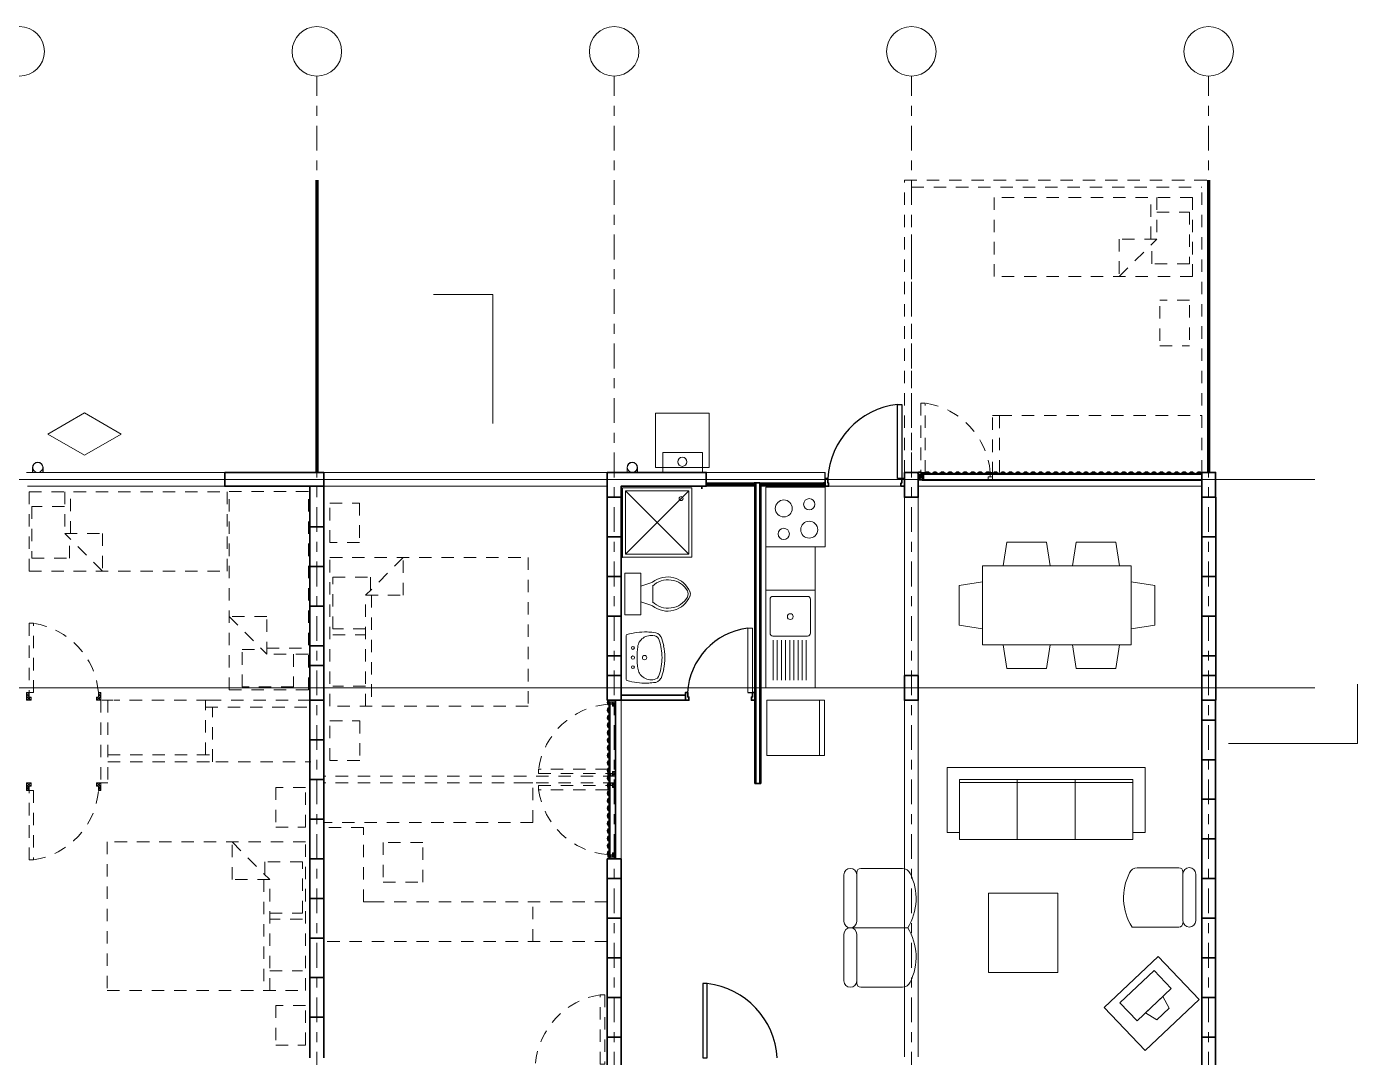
# Model space of a CAD drawing. Header units: metres. Extents: x -74.1 to 15, y -108.3 to -10.
# Drawn here: x -27.27 to -13.84, y -87.01 to -76.6 of the extents above; entities that cross this region are included whole.
import ezdxf

# ---------------------------------------------------------------- set-up
doc = ezdxf.new("R2010")
doc.units = ezdxf.units.M
doc.header["$LTSCALE"] = 5
doc.header["$MEASUREMENT"] = 0
doc.linetypes.add('CENTER', pattern=[2, 1.25, -0.25, 0.25, -0.25])
doc.linetypes.add('HIDDEN', pattern=[0.375, 0.25, -0.125])
for name, color, linetype, lineweight in [('A-ANNO-SYMB', 3, 'Continuous', 18), ('A-DOOR-FULL', 4, 'Continuous', 25), ('A-FLOR-FTPT', 6, 'Continuous', 70), ('A-FLOR-OVHD', 3, 'HIDDEN', 18), ('A-FURN', 8, 'Continuous', 18), ('A-GLAZ-FULL', 4, 'Continuous', 25), ('A-WALL-FULL', 7, 'Continuous', 35)]:
    doc.layers.add(name, color=color, linetype=linetype, lineweight=lineweight)

msp = doc.modelspace()

# ---------------------------------------------------------------- linework, layer by layer
at = {"layer": 'A-ANNO-SYMB', "linetype": 'CENTER', "ltscale": 0.04}
for p, q in [((-24.345, -92.151), (-24.345, -77.101)), ((-21.345, -92.151), (-21.345, -77.101)), ((-18.345, -92.151), (-18.345, -77.101)), ((-15.345, -92.151), (-15.345, -77.101))]:
    msp.add_line(p, q, dxfattribs=at)
at = {"layer": 'A-ANNO-SYMB'}
for p, q in [((-23.168, -79.306), (-22.568, -79.306)), ((-22.568, -79.306), (-22.568, -80.606)), ((-26.691, -80.5), (-27.061, -80.714)), ((-26.691, -80.5), (-26.321, -80.714)), ((-27.061, -80.714), (-26.691, -80.927)), ((-26.321, -80.714), (-26.691, -80.927)), ((-13.844, -83.839), (-13.844, -83.239)), ((-13.844, -83.839), (-15.144, -83.839))]:
    msp.add_line(p, q, dxfattribs=at)
at = {"layer": 'A-ANNO-SYMB', "ltscale": 0.04}
for points in [[(-35.577, -81.171), (-14.275, -81.171)], [(-35.572, -83.276), (-14.275, -83.276)]]:
    msp.add_lwpolyline(points, dxfattribs=at)
at = {"layer": 'A-ANNO-SYMB'}
for centre in [(-27.345, -76.851), (-24.345, -76.851), (-21.345, -76.851), (-18.345, -76.851), (-15.345, -76.851)]:
    msp.add_circle(centre, 0.25, dxfattribs=at)
at = {"layer": 'A-DOOR-FULL'}
msp.add_line((-19.995, -83.324), (-19.95, -83.324), dxfattribs=at)
for points in [[(-18.44, -80.414), (-18.44, -81.164), (-18.485, -81.164), (-18.485, -80.414)], [(-20.45, -86.261), (-20.45, -87.011), (-20.405, -87.011), (-20.405, -86.261)]]:
    msp.add_lwpolyline(points, close=True, dxfattribs=at)
for centre, radius, start, end in [((-18.392, -81.207), 0.798, 96.6363, 176.9067), ((-19.911, -83.365), 0.696, 96.9328, 176.6102), ((-20.497, -87.054), 0.798, 3.0933, 83.3637)]:
    msp.add_arc(centre, radius, start, end, dxfattribs=at)
at = {"layer": 'A-FLOR-FTPT'}
for p, q in [((-24.345, -78.151), (-24.345, -81.101)), ((-15.345, -78.151), (-15.345, -81.101))]:
    msp.add_line(p, q, dxfattribs=at)
at = {"layer": 'A-FLOR-OVHD', "ltscale": 0.1}
for p, q in [((-18.415, -81.101), (-18.415, -78.151)), ((-18.415, -78.151), (-15.345, -78.151)), ((-18.345, -81.101), (-18.345, -78.221)), ((-18.345, -78.221), (-15.415, -78.221)), ((-15.415, -81.101), (-15.415, -78.221)), ((-15.345, -81.101), (-15.345, -78.221)), ((-17.508, -79.125), (-17.508, -78.325)), ((-15.508, -78.325), (-17.508, -78.325)), ((-15.928, -78.745), (-15.928, -78.325)), ((-15.868, -78.325), (-15.868, -78.745)), ((-15.508, -78.325), (-15.508, -79.125)), ((-15.867, -78.474), (-15.537, -78.474)), ((-15.537, -78.474), (-15.537, -78.994)), ((-15.868, -78.745), (-16.248, -78.745)), ((-16.248, -78.745), (-16.248, -79.125)), ((-16.248, -79.125), (-15.868, -78.745)), ((-15.917, -78.994), (-15.917, -78.864)), ((-15.537, -78.994), (-15.917, -78.994)), ((-15.508, -79.125), (-17.508, -79.125)), ((-15.538, -79.363), (-15.838, -79.363)), ((-15.538, -79.763), (-15.538, -79.363)), ((-15.838, -79.423), (-15.838, -79.823)), ((-15.838, -79.823), (-15.538, -79.823)), ((-17.525, -81.12), (-17.525, -80.528)), ((-17.525, -80.528), (-17.455, -80.528)), ((-17.455, -80.528), (-17.455, -81.12)), ((-17.455, -80.528), (-15.415, -80.528)), ((-27.25, -81.297), (-25.25, -81.297)), ((-27.25, -81.297), (-27.25, -82.097)), ((-26.89, -81.297), (-26.89, -81.717)), ((-26.83, -81.717), (-26.83, -81.297)), ((-25.25, -82.097), (-25.25, -81.297)), ((-25.231, -83.295), (-25.231, -81.295)), ((-25.231, -81.295), (-24.431, -81.295)), ((-24.431, -83.295), (-24.431, -81.295)), ((-27.222, -81.446), (-27.222, -81.966)), ((-26.892, -81.446), (-27.222, -81.446)), ((-26.51, -82.097), (-26.89, -81.717)), ((-26.89, -81.717), (-26.51, -81.717)), ((-26.51, -81.717), (-26.51, -82.097)), ((-26.842, -81.966), (-26.842, -81.836)), ((-27.222, -81.966), (-26.842, -81.966)), ((-24.213, -81.96), (-22.213, -81.96)), ((-24.213, -83.46), (-24.213, -81.96)), ((-23.473, -81.96), (-23.853, -82.34)), ((-23.473, -82.34), (-23.473, -81.96)), ((-22.213, -81.96), (-22.213, -83.46)), ((-27.25, -82.097), (-25.25, -82.097)), ((-24.183, -82.16), (-23.803, -82.16)), ((-24.183, -82.68), (-24.183, -82.16)), ((-23.803, -82.16), (-23.803, -82.29)), ((-23.853, -83.46), (-23.853, -82.34)), ((-23.853, -82.34), (-23.473, -82.34)), ((-23.793, -82.34), (-23.793, -83.46)), ((-25.231, -82.555), (-24.851, -82.935)), ((-24.851, -82.555), (-25.231, -82.555)), ((-24.851, -82.935), (-24.851, -82.555)), ((-23.853, -82.68), (-24.183, -82.68)), ((-24.183, -82.74), (-23.853, -82.74)), ((-25.1, -83.267), (-25.1, -82.887)), ((-25.1, -82.887), (-24.97, -82.887)), ((-24.851, -82.875), (-24.431, -82.875)), ((-24.431, -82.935), (-24.851, -82.935)), ((-24.58, -82.937), (-24.58, -83.267)), ((-24.58, -83.267), (-25.1, -83.267)), ((-23.853, -83.26), (-24.183, -83.26)), ((-27.275, -83.369), (-27.25, -83.324)), ((-27.275, -83.324), (-27.25, -83.369)), ((-27.23, -83.401), (-27.275, -83.369)), ((-27.23, -83.369), (-27.275, -83.401)), ((-26.525, -83.401), (-26.57, -83.369)), ((-26.525, -83.369), (-26.57, -83.401)), ((-26.55, -83.369), (-26.525, -83.324)), ((-26.55, -83.324), (-26.525, -83.369)), ((-26.525, -83.401), (-26.525, -84.236)), ((-26.515, -83.401), (-26.445, -83.401)), ((-26.475, -83.401), (-26.405, -83.401)), ((-26.455, -83.401), (-26.455, -84.236)), ((-25.435, -83.401), (-26.395, -83.401)), ((-25.47, -83.951), (-25.47, -83.401)), ((-25.435, -83.401), (-24.415, -83.401)), ((-24.431, -83.295), (-25.231, -83.295)), ((-25.47, -83.471), (-24.415, -83.471)), ((-25.4, -84.021), (-25.4, -83.471)), ((-22.213, -83.46), (-24.213, -83.46)), ((-21.363, -83.441), (-21.408, -83.416)), ((-21.408, -83.441), (-21.363, -83.416)), ((-21.331, -83.416), (-21.363, -83.461)), ((-21.363, -83.416), (-21.331, -83.461)), ((-26.455, -83.951), (-25.4, -83.951)), ((-26.455, -84.021), (-25.365, -84.021)), ((-25.365, -84.021), (-24.405, -84.021)), ((-21.331, -84.166), (-24.275, -84.166)), ((-21.363, -84.166), (-21.408, -84.141)), ((-21.408, -84.166), (-21.363, -84.141)), ((-21.331, -84.121), (-21.363, -84.166)), ((-21.363, -84.121), (-21.331, -84.166)), ((-27.23, -84.268), (-27.275, -84.236)), ((-27.23, -84.236), (-27.275, -84.268)), ((-27.275, -84.313), (-27.25, -84.268)), ((-27.275, -84.268), (-27.25, -84.313)), ((-26.525, -84.268), (-26.57, -84.236)), ((-26.525, -84.236), (-26.57, -84.268)), ((-26.55, -84.313), (-26.525, -84.268)), ((-26.55, -84.268), (-26.525, -84.313)), ((-26.525, -84.236), (-26.455, -84.236)), ((-21.331, -84.236), (-24.275, -84.236)), ((-22.165, -84.236), (-22.235, -84.236)), ((-22.165, -84.636), (-22.165, -84.236)), ((-21.363, -84.236), (-21.408, -84.261)), ((-21.408, -84.236), (-21.363, -84.261)), ((-21.331, -84.281), (-21.363, -84.236)), ((-21.363, -84.281), (-21.331, -84.236)), ((-22.165, -84.636), (-24.275, -84.636)), ((-23.875, -84.686), (-24.275, -84.686)), ((-23.875, -85.436), (-23.875, -84.686)), ((-24.461, -84.831), (-26.461, -84.831)), ((-26.461, -84.831), (-26.461, -86.331)), ((-25.201, -85.211), (-25.201, -84.831)), ((-25.201, -84.831), (-24.821, -85.211)), ((-24.461, -86.331), (-24.461, -84.831)), ((-23.675, -84.836), (-23.675, -85.236)), ((-23.275, -84.836), (-23.675, -84.836)), ((-23.275, -85.236), (-23.275, -84.836)), ((-21.408, -84.961), (-21.363, -84.986)), ((-21.363, -84.961), (-21.408, -84.986)), ((-21.363, -84.986), (-21.331, -84.941)), ((-21.331, -84.986), (-21.363, -84.941)), ((-24.491, -85.031), (-24.871, -85.031)), ((-24.871, -85.031), (-24.871, -85.161)), ((-24.491, -85.551), (-24.491, -85.031)), ((-24.821, -85.211), (-25.201, -85.211)), ((-24.881, -85.211), (-24.881, -86.331)), ((-24.821, -86.331), (-24.821, -85.211)), ((-23.675, -85.236), (-23.275, -85.236)), ((-24.821, -85.551), (-24.491, -85.551)), ((-23.775, -85.436), (-23.875, -85.436)), ((-21.415, -85.436), (-23.775, -85.436)), ((-22.165, -85.836), (-22.165, -85.436)), ((-24.491, -85.611), (-24.821, -85.611)), ((-21.415, -85.836), (-24.275, -85.836)), ((-24.821, -86.131), (-24.491, -86.131)), ((-26.461, -86.331), (-24.461, -86.331))]:
    msp.add_line(p, q, dxfattribs=at)
for points in [[(-18.25, -80.401), (-18.25, -81.101), (-18.205, -81.101), (-18.205, -80.401)], [(-18.275, -81.101), (-18.25, -81.101), (-18.25, -81.146), (-18.275, -81.146)], [(-17.55, -81.101), (-17.525, -81.101), (-17.525, -81.146), (-17.55, -81.146)], [(-18.23, -81.146), (-18.275, -81.146), (-18.275, -81.178), (-18.23, -81.178)], [(-17.525, -81.146), (-17.57, -81.146), (-17.57, -81.178), (-17.525, -81.178)], [(-24.214, -81.81), (-24.214, -81.41), (-23.914, -81.41), (-23.914, -81.81)], [(-27.25, -82.624), (-27.25, -83.324), (-27.205, -83.324), (-27.205, -82.624)], [(-27.275, -83.324), (-27.25, -83.324), (-27.25, -83.369), (-27.275, -83.369)], [(-27.23, -83.369), (-27.275, -83.369), (-27.275, -83.401), (-27.23, -83.401)], [(-26.525, -83.369), (-26.57, -83.369), (-26.57, -83.401), (-26.525, -83.401)], [(-26.55, -83.324), (-26.525, -83.324), (-26.525, -83.369), (-26.55, -83.369)], [(-21.408, -83.441), (-21.408, -83.416), (-21.363, -83.416), (-21.363, -83.441)], [(-21.363, -83.416), (-21.363, -83.461), (-21.331, -83.461), (-21.331, -83.416)], [(-24.213, -84.01), (-24.213, -83.61), (-23.913, -83.61), (-23.913, -84.01)], [(-22.108, -84.141), (-21.408, -84.141), (-21.408, -84.096), (-22.108, -84.096)], [(-21.408, -84.166), (-21.408, -84.141), (-21.363, -84.141), (-21.363, -84.166)], [(-21.363, -84.121), (-21.363, -84.166), (-21.331, -84.166), (-21.331, -84.121)], [(-27.23, -84.268), (-27.275, -84.268), (-27.275, -84.236), (-27.23, -84.236)], [(-27.275, -84.268), (-27.25, -84.268), (-27.25, -84.313), (-27.275, -84.313)], [(-27.25, -85.013), (-27.25, -84.313), (-27.205, -84.313), (-27.205, -85.013)], [(-26.525, -84.268), (-26.57, -84.268), (-26.57, -84.236), (-26.525, -84.236)], [(-26.55, -84.313), (-26.525, -84.313), (-26.525, -84.268), (-26.55, -84.268)], [(-24.461, -84.681), (-24.461, -84.281), (-24.761, -84.281), (-24.761, -84.681)], [(-22.108, -84.261), (-21.408, -84.261), (-21.408, -84.306), (-22.108, -84.306)], [(-21.408, -84.236), (-21.408, -84.261), (-21.363, -84.261), (-21.363, -84.236)], [(-21.363, -84.281), (-21.363, -84.236), (-21.331, -84.236), (-21.331, -84.281)], [(-21.408, -84.961), (-21.408, -84.986), (-21.363, -84.986), (-21.363, -84.961)], [(-21.363, -84.986), (-21.363, -84.941), (-21.331, -84.941), (-21.331, -84.986)], [(-24.461, -86.881), (-24.461, -86.481), (-24.761, -86.481), (-24.761, -86.881)], [(-21.44, -86.374), (-21.44, -87.074), (-21.485, -87.074), (-21.485, -86.374)]]:
    msp.add_lwpolyline(points, close=True, dxfattribs=at)
for centre, start, end in [((-18.318, -81.164), 4.6827, 81.5131), ((-27.318, -83.387), 4.6827, 81.5131), ((-21.345, -84.209), 94.6827, 171.5131), ((-27.318, -84.25), 278.4869, 355.3173), ((-21.345, -84.192), 188.4869, 265.3173), ((-21.371, -87.137), 98.4869, 175.3173)]:
    msp.add_arc(centre, 0.771, start, end, dxfattribs=at)
at = {"layer": 'A-FURN'}
for p, q in [((-27.215, -81.051), (-27.215, -81.101)), ((-27.212, -81.101), (-27.212, -81.051)), ((-27.212, -81.051), (-27.212, -81.101)), ((-27.112, -81.051), (-27.112, -81.101)), ((-27.112, -81.051), (-27.112, -81.101)), ((-27.109, -81.051), (-27.109, -81.101)), ((-21.215, -81.051), (-21.215, -81.101)), ((-21.212, -81.101), (-21.212, -81.051)), ((-21.212, -81.051), (-21.212, -81.101)), ((-21.112, -81.051), (-21.112, -81.101)), ((-21.112, -81.051), (-21.112, -81.101)), ((-21.109, -81.051), (-21.109, -81.101)), ((-19.865, -81.101), (-20.415, -81.101)), ((-19.215, -81.101), (-19.865, -81.101)), ((-19.915, -81.241), (-20.415, -81.241)), ((-19.215, -81.241), (-19.875, -81.241)), ((-20.59, -81.286), (-21.23, -81.926)), ((-20.59, -81.926), (-21.23, -81.286)), ((-21.076, -82.248), (-20.956, -82.208)), ((-20.956, -82.408), (-20.956, -82.248)), ((-19.315, -82.289), (-19.815, -82.289)), ((-19.815, -83.276), (-19.815, -82.289)), ((-21.076, -82.408), (-20.956, -82.448)), ((-19.995, -83.324), (-19.995, -82.674)), ((-19.995, -82.674), (-19.95, -82.674)), ((-19.95, -82.674), (-19.95, -83.324)), ((-21.223, -83.193), (-21.223, -82.747)), ((-19.742, -82.753), (-19.393, -82.753)), ((-19.741, -82.795), (-19.741, -83.199)), ((-19.699, -82.795), (-19.699, -83.199)), ((-19.699, -82.795), (-19.699, -83.121)), ((-19.657, -82.795), (-19.657, -83.199)), ((-19.615, -82.795), (-19.615, -83.199)), ((-19.573, -82.795), (-19.573, -83.199)), ((-19.531, -82.795), (-19.531, -83.199)), ((-19.489, -82.795), (-19.489, -83.199)), ((-19.447, -82.795), (-19.447, -83.199)), ((-19.406, -82.795), (-19.406, -83.199)), ((-19.95, -83.324), (-19.995, -83.324)), ((-19.315, -83.276), (-19.815, -83.276))]:
    msp.add_line(p, q, dxfattribs=at)
at = {"layer": 'A-FURN', "ltscale": 0.8}
for p, q in [((-27.265, -81.241), (-25.275, -81.241)), ((-24.275, -81.241), (-21.415, -81.241)), ((-18.415, -87.001), (-18.415, -81.311)), ((-18.275, -87.001), (-18.275, -81.311)), ((-19.815, -81.851), (-19.815, -82.289)), ((-19.315, -82.289), (-19.315, -81.851)), ((-17.419, -82.043), (-17.382, -81.806)), ((-16.982, -81.806), (-17.382, -81.806)), ((-16.982, -81.806), (-16.945, -82.043)), ((-16.719, -82.043), (-16.682, -81.806)), ((-16.282, -81.806), (-16.682, -81.806)), ((-16.282, -81.806), (-16.245, -82.043)), ((-17.626, -82.843), (-17.626, -82.043)), ((-17.626, -82.043), (-16.126, -82.043)), ((-16.126, -82.843), (-16.126, -82.043)), ((-16.126, -82.043), (-16.126, -82.843)), ((-17.864, -82.243), (-17.626, -82.205)), ((-17.864, -82.243), (-17.864, -82.643)), ((-15.888, -82.243), (-16.126, -82.205)), ((-15.888, -82.243), (-15.888, -82.643)), ((-17.626, -82.68), (-17.864, -82.643)), ((-16.126, -82.68), (-15.888, -82.643)), ((-17.626, -82.843), (-16.126, -82.843)), ((-17.382, -83.081), (-17.419, -82.843)), ((-16.945, -82.843), (-16.982, -83.081)), ((-16.682, -83.081), (-16.719, -82.843)), ((-16.245, -82.843), (-16.282, -83.081)), ((-17.382, -83.081), (-16.982, -83.081)), ((-16.682, -83.081), (-16.282, -83.081)), ((-21.275, -83.401), (-21.275, -85.013)), ((-19.272, -83.959), (-19.272, -83.401)), ((-17.985, -84.737), (-17.985, -84.08)), ((-17.985, -84.08), (-15.985, -84.08)), ((-17.86, -84.805), (-17.86, -84.202)), ((-16.109, -84.202), (-17.86, -84.202)), ((-17.277, -84.805), (-17.277, -84.202)), ((-16.693, -84.202), (-16.693, -84.805)), ((-16.109, -84.202), (-16.109, -84.805)), ((-15.985, -84.08), (-15.985, -84.737)), ((-16.109, -84.231), (-17.86, -84.231)), ((-16.109, -84.805), (-17.86, -84.805)), ((-18.897, -85.141), (-18.897, -85.634)), ((-18.436, -85.098), (-18.854, -85.098)), ((-15.647, -85.091), (-16.065, -85.091)), ((-15.604, -85.627), (-15.604, -85.134)), ((-19.026, -85.634), (-19.026, -85.162)), ((-15.476, -85.155), (-15.476, -85.627)), ((-19.026, -86.234), (-19.026, -85.762)), ((-18.961, -85.698), (-18.897, -85.698)), ((-18.383, -85.698), (-18.897, -85.698)), ((-18.897, -85.762), (-18.897, -86.255)), ((-16.118, -85.691), (-15.647, -85.691)), ((-18.854, -86.298), (-18.436, -86.298))]:
    msp.add_line(p, q, dxfattribs=at)
at = {"layer": 'A-FURN', "ltscale": 1.5}
for p, q in [((-19.215, -81.241), (-18.415, -81.241)), ((-18.265, -81.241), (-15.425, -81.241))]:
    msp.add_line(p, q, dxfattribs=at)
at = {"layer": 'A-FURN', "ltscale": 0.4}
for p, q in [((-15.809, -86.392), (-15.743, -86.508)), ((-15.982, -86.555), (-15.869, -86.627))]:
    msp.add_line(p, q, dxfattribs=at)
at = {"layer": 'A-FURN', "ltscale": 0.8}
for points in [[(-20.387, -80.504), (-20.927, -80.504), (-20.927, -81.051), (-20.387, -81.051)], [(-20.853, -81.101), (-20.853, -80.901), (-20.453, -80.901), (-20.453, -81.101)], [(-19.815, -81.251), (-19.815, -81.851), (-19.215, -81.851), (-19.215, -81.251)], [(-19.222, -83.959), (-19.805, -83.959), (-19.805, -83.401), (-19.222, -83.401)], [(-15.855, -85.986), (-16.399, -86.501), (-15.987, -86.937), (-15.442, -86.421)]]:
    msp.add_lwpolyline(points, close=True, dxfattribs=at)
for points in [[(-27.275, -81.101), (-24.345, -81.101)], [(-27.275, -81.101), (-25.325, -81.101)], [(-21.415, -81.101), (-24.275, -81.101)], [(-21.415, -81.101), (-24.275, -81.101)], [(-27.275, -81.171), (-25.275, -81.171)], [(-16.868, -85.349), (-17.568, -85.349), (-17.568, -86.149), (-16.868, -86.149), (-16.868, -85.349)]]:
    msp.add_lwpolyline(points, dxfattribs=at)
at = {"layer": 'A-FURN'}
for points in [[(-20.56, -81.256), (-21.26, -81.256), (-21.26, -81.956), (-20.56, -81.956)], [(-20.59, -81.286), (-21.23, -81.286), (-21.23, -81.926), (-20.59, -81.926)], [(-21.076, -82.538), (-21.236, -82.538), (-21.236, -82.118), (-21.076, -82.118)]]:
    msp.add_lwpolyline(points, close=True, dxfattribs=at)
for points in [[(-19.315, -82.289), (-19.315, -83.276)], [(-19.771, -82.382), (-19.771, -82.724)], [(-19.742, -82.353), (-19.393, -82.353)], [(-19.364, -82.382), (-19.364, -82.724)]]:
    msp.add_lwpolyline(points, dxfattribs=at)
at = {"layer": 'A-FURN', "ltscale": 0.8, "flags": 128}
for points in [[(-17.86, -84.737), (-17.985, -84.737)], [(-16.109, -84.737), (-15.985, -84.737)]]:
    msp.add_lwpolyline(points, dxfattribs=at)
at = {"layer": 'A-FURN', "ltscale": 0.4}
msp.add_lwpolyline([(-15.895, -86.129), (-16.24, -86.455), (-16.068, -86.636), (-15.723, -86.311)], close=True, dxfattribs=at)
for points in [[(-15.809, -86.392), (-15.982, -86.555)], [(-15.869, -86.627), (-15.743, -86.508)]]:
    msp.add_lwpolyline(points, dxfattribs=at)
at = {"layer": 'A-FURN', "ltscale": 0.8}
for centre, radius in [((-20.657, -80.994), 0.0457), ((-19.633, -81.465), 0.0857), ((-19.376, -81.422), 0.0571), ((-19.376, -81.679), 0.0857), ((-19.633, -81.722), 0.0571)]:
    msp.add_circle(centre, radius, dxfattribs=at)
at = {"layer": 'A-FURN'}
for centre, radius in [((-27.162, -81.051), 0.05), ((-21.162, -81.051), 0.05), ((-20.669, -81.365), 0.02), ((-19.567, -82.557), 0.0291), ((-21.155, -82.873), 0.0146), ((-21.155, -82.97), 0.017), ((-21.038, -82.97), 0.0224), ((-21.155, -83.067), 0.0146)]:
    msp.add_circle(centre, radius, dxfattribs=at)
for centre, radius, start, end in [((-27.162, -81.051), 0.053, 0, 180), ((-27.162, -81.051), 0.05, 0, 180), ((-21.162, -81.051), 0.053, 0, 180), ((-21.162, -81.051), 0.05, 0, 180), ((-20.805, -82.399), 0.243, 22.0286, 128.5309), ((-20.8, -82.412), 0.227, 31.0532, 133.6323), ((-20.679, -82.328), 0.08, 335.7318, 24.2682), ((-20.656, -82.328), 0.08, 344.8605, 15.1395), ((-20.805, -82.258), 0.243, 231.4693, 337.9716), ((-20.8, -82.244), 0.227, 226.3679, 328.947), ((-19.742, -82.382), 0.0291, 90, 180), ((-19.393, -82.382), 0.0291, 0, 90), ((-21.018, -83.451), 0.74, 89.5748, 105.4897), ((-21.059, -83.588), 0.878, 82.7331, 86.9388), ((-20.945, -82.798), 0.0812, 27.5227, 92.6303), ((-19.742, -82.724), 0.0291, 180, 270), ((-19.393, -82.724), 0.0291, 270, 0), ((-21.213, -82.747), 0.00927, 102.9631, 183.152), ((-20.298, -82.974), 0.816, 172.0424, 179.7124), ((-20.897, -82.901), 0.214, 155.0007, 169.1107), ((-20.974, -82.882), 0.135, 126.1981, 148.5335), ((-20.971, -82.885), 0.139, 77.6813, 126.3097), ((-20.949, -82.808), 0.0597, 13.3028, 82.7766), ((-21.39, -82.967), 0.528, 359.6482, 19.0425), ((-21.283, -82.933), 0.446, 10.6399, 22.7746), ((-21.37, -82.961), 0.536, 359.0144, 11.8726), ((-20.298, -82.966), 0.816, 180.2876, 187.9576), ((-21.39, -82.973), 0.528, 340.9575, 0.3518), ((-21.37, -82.979), 0.536, 348.1274, 0.9856), ((-20.951, -83.051), 0.158, 190.0043, 209.2699), ((-20.974, -83.058), 0.135, 211.4665, 233.8019), ((-21.283, -83.007), 0.446, 337.2254, 349.3601), ((-21.213, -83.193), 0.00927, 176.848, 257.0369), ((-21.018, -82.489), 0.74, 254.5103, 270.4252), ((-20.971, -83.056), 0.139, 233.6903, 282.3187), ((-21.059, -82.352), 0.878, 273.0612, 277.2669), ((-20.945, -83.142), 0.0812, 267.3697, 332.4773), ((-20.949, -83.132), 0.0597, 277.2234, 346.6972)]:
    msp.add_arc(centre, radius, start, end, dxfattribs=at)
at = {"layer": 'A-FURN', "ltscale": 0.8}
for centre, radius, start, end in [((-18.961, -85.162), 0.0643, 360, 180), ((-18.854, -85.141), 0.0429, 90, 180), ((-18.436, -85.184), 0.0857, 23.5782, 90), ((-18.851, -85.402), 0.554, 327.7159, 27.0885), ((-15.65, -85.395), 0.554, 152.9115, 212.2841), ((-16.065, -85.177), 0.0857, 90, 156.4218), ((-15.647, -85.134), 0.0429, 360, 90), ((-15.54, -85.155), 0.0643, 360, 180), ((-18.961, -85.634), 0.0643, 180, 360), ((-15.647, -85.648), 0.0429, 270, 360), ((-15.54, -85.627), 0.0643, 180, 360), ((-18.961, -85.762), 0.0643, 360, 180), ((-18.851, -85.994), 0.554, 332.9115, 32.2841), ((-18.961, -86.234), 0.0643, 180, 360), ((-18.854, -86.255), 0.0429, 180, 270), ((-18.436, -86.212), 0.0857, 270, 336.4218)]:
    msp.add_arc(centre, radius, start, end, dxfattribs=at)
at = {"layer": 'A-GLAZ-FULL'}
for p, q in [((-19.215, -81.241), (-19.215, -81.101)), ((-20.415, -81.205), (-20.398, -81.205)), ((-20.415, -81.231), (-20.398, -81.231)), ((-20.412, -81.205), (-20.412, -81.228)), ((-20.398, -81.228), (-20.412, -81.228)), ((-20.404, -81.211), (-20.375, -81.211)), ((-20.404, -81.224), (-20.404, -81.211)), ((-20.404, -81.224), (-20.375, -81.224)), ((-20.398, -81.205), (-19.931, -81.205)), ((-20.398, -81.228), (-20.398, -81.231)), ((-19.931, -81.231), (-20.398, -81.231)), ((-19.94, -81.215), (-20.385, -81.215)), ((-20.385, -81.215), (-20.385, -81.22)), ((-19.94, -81.22), (-20.385, -81.22)), ((-20.375, -81.215), (-20.375, -81.211)), ((-20.375, -81.224), (-20.375, -81.22)), ((-19.925, -81.211), (-19.95, -81.211)), ((-19.95, -81.215), (-19.95, -81.211)), ((-19.95, -81.224), (-19.95, -81.22)), ((-19.925, -81.224), (-19.95, -81.224)), ((-19.94, -81.22), (-19.94, -81.215)), ((-19.915, -81.205), (-19.931, -81.205)), ((-19.931, -81.228), (-19.917, -81.228)), ((-19.931, -81.228), (-19.931, -81.231)), ((-19.931, -81.228), (-19.917, -81.228)), ((-19.931, -81.231), (-19.931, -81.228)), ((-19.915, -81.231), (-19.931, -81.231)), ((-19.925, -81.224), (-19.925, -81.211)), ((-19.917, -81.205), (-19.917, -81.228)), ((-19.917, -81.228), (-19.917, -81.205)), ((-19.875, -81.205), (-19.858, -81.205)), ((-19.875, -81.231), (-19.858, -81.231)), ((-19.872, -81.205), (-19.872, -81.228)), ((-19.858, -81.228), (-19.872, -81.228)), ((-19.864, -81.224), (-19.864, -81.211)), ((-19.864, -81.211), (-19.835, -81.211)), ((-19.864, -81.224), (-19.835, -81.224)), ((-19.858, -81.205), (-19.231, -81.205)), ((-19.858, -81.228), (-19.858, -81.231)), ((-19.231, -81.231), (-19.858, -81.231)), ((-19.24, -81.215), (-19.845, -81.215)), ((-19.845, -81.215), (-19.845, -81.22)), ((-19.24, -81.22), (-19.845, -81.22)), ((-19.835, -81.215), (-19.835, -81.211)), ((-19.835, -81.224), (-19.835, -81.22)), ((-19.225, -81.211), (-19.25, -81.211)), ((-19.25, -81.215), (-19.25, -81.211)), ((-19.25, -81.224), (-19.25, -81.22)), ((-19.225, -81.224), (-19.25, -81.224)), ((-19.24, -81.22), (-19.24, -81.215)), ((-19.215, -81.205), (-19.231, -81.205)), ((-19.231, -81.228), (-19.217, -81.228)), ((-19.231, -81.228), (-19.231, -81.231)), ((-19.231, -81.228), (-19.217, -81.228)), ((-19.231, -81.231), (-19.231, -81.228)), ((-19.215, -81.231), (-19.231, -81.231)), ((-19.225, -81.224), (-19.225, -81.211)), ((-19.217, -81.205), (-19.217, -81.228)), ((-19.217, -81.228), (-19.217, -81.205))]:
    msp.add_line(p, q, dxfattribs=at)
at = {"layer": 'A-WALL-FULL'}
for p, q in [((-18.278, -81.111), (-18.282, -81.108)), ((-15.415, -81.12), (-18.237, -81.12)), ((-17.516, -81.111), (-17.52, -81.108)), ((-17.173, -81.111), (-17.169, -81.108)), ((-16.526, -81.111), (-16.529, -81.108)), ((-16.411, -81.111), (-16.407, -81.108)), ((-15.421, -81.111), (-15.417, -81.108)), ((-24.415, -81.241), (-24.275, -81.241)), ((-24.415, -81.651), (-24.415, -81.241)), ((-24.275, -81.241), (-24.275, -81.651)), ((-20.46, -81.266), (-20.46, -81.241)), ((-19.925, -84.241), (-19.925, -81.241)), ((-19.925, -83.401), (-19.925, -81.251)), ((-19.915, -81.205), (-19.875, -81.205)), ((-19.915, -84.241), (-19.915, -81.205)), ((-19.875, -84.241), (-19.875, -81.205)), ((-19.865, -84.241), (-19.865, -81.241)), ((-18.223, -81.126), (-18.273, -81.17)), ((-18.223, -81.171), (-18.273, -81.126)), ((-15.415, -81.178), (-18.237, -81.178)), ((-21.415, -81.351), (-21.275, -81.351)), ((-21.415, -81.751), (-21.415, -81.351)), ((-21.275, -81.351), (-21.275, -81.751)), ((-15.414, -81.351), (-15.274, -81.351)), ((-15.414, -81.751), (-15.414, -81.351)), ((-15.414, -81.751), (-15.414, -81.351)), ((-15.274, -81.351), (-15.274, -81.751)), ((-15.274, -81.351), (-15.274, -81.751)), ((-24.415, -81.651), (-24.275, -81.651)), ((-24.415, -82.051), (-24.415, -81.651)), ((-24.275, -81.651), (-24.415, -81.651)), ((-24.275, -81.651), (-24.275, -82.051)), ((-21.415, -81.751), (-21.275, -81.751)), ((-21.415, -82.151), (-21.415, -81.751)), ((-21.275, -81.751), (-21.415, -81.751)), ((-21.275, -81.751), (-21.275, -82.151)), ((-15.414, -81.751), (-15.274, -81.751)), ((-15.274, -81.751), (-15.414, -81.751)), ((-15.414, -81.751), (-15.274, -81.751)), ((-15.274, -81.751), (-15.414, -81.751)), ((-15.414, -82.151), (-15.414, -81.751)), ((-15.414, -82.151), (-15.414, -81.751)), ((-15.274, -81.751), (-15.274, -82.151)), ((-15.274, -81.751), (-15.274, -82.151)), ((-24.415, -82.051), (-24.275, -82.051)), ((-24.415, -82.451), (-24.415, -82.051)), ((-24.275, -82.051), (-24.415, -82.051)), ((-24.275, -82.051), (-24.275, -82.451)), ((-21.26, -81.956), (-21.275, -81.956)), ((-21.415, -82.151), (-21.275, -82.151)), ((-21.415, -82.551), (-21.415, -82.151)), ((-21.275, -82.151), (-21.415, -82.151)), ((-21.275, -82.151), (-21.275, -82.551)), ((-15.414, -82.151), (-15.274, -82.151)), ((-15.274, -82.151), (-15.414, -82.151)), ((-15.414, -82.151), (-15.274, -82.151)), ((-15.274, -82.151), (-15.414, -82.151)), ((-15.414, -82.551), (-15.414, -82.151)), ((-15.414, -82.551), (-15.414, -82.151)), ((-15.274, -82.151), (-15.274, -82.551)), ((-15.274, -82.151), (-15.274, -82.551)), ((-24.275, -82.451), (-24.415, -82.451)), ((-24.415, -82.451), (-24.275, -82.451)), ((-24.415, -82.851), (-24.415, -82.451)), ((-24.275, -82.451), (-24.275, -82.851)), ((-21.415, -82.551), (-21.275, -82.551)), ((-21.415, -82.951), (-21.415, -82.551)), ((-21.275, -82.551), (-21.415, -82.551)), ((-21.275, -82.551), (-21.275, -82.951)), ((-15.414, -82.551), (-15.274, -82.551)), ((-15.274, -82.551), (-15.414, -82.551)), ((-15.414, -82.551), (-15.274, -82.551)), ((-15.274, -82.551), (-15.414, -82.551)), ((-15.414, -82.951), (-15.414, -82.551)), ((-15.414, -82.951), (-15.414, -82.551)), ((-15.274, -82.551), (-15.274, -82.951)), ((-15.274, -82.551), (-15.274, -82.951)), ((-24.415, -82.851), (-24.275, -82.851)), ((-24.415, -83.051), (-24.415, -82.851)), ((-24.275, -82.851), (-24.415, -82.851)), ((-24.275, -82.851), (-24.275, -83.051)), ((-21.415, -82.951), (-21.275, -82.951)), ((-21.415, -83.151), (-21.415, -82.951)), ((-21.275, -82.951), (-21.415, -82.951)), ((-21.275, -82.951), (-21.275, -83.151)), ((-15.274, -82.951), (-15.414, -82.951)), ((-15.414, -82.951), (-15.274, -82.951)), ((-15.274, -82.951), (-15.414, -82.951)), ((-15.414, -83.151), (-15.414, -82.951)), ((-15.274, -82.951), (-15.274, -83.151)), ((-24.275, -83.051), (-24.415, -83.051)), ((-21.275, -83.151), (-21.415, -83.151)), ((-15.274, -83.151), (-15.414, -83.151)), ((-24.415, -83.401), (-24.275, -83.401)), ((-24.415, -83.801), (-24.415, -83.401)), ((-24.275, -83.401), (-24.275, -83.801)), ((-21.398, -83.405), (-21.401, -83.401)), ((-21.331, -83.401), (-21.331, -85.001)), ((-20.625, -83.351), (-21.275, -83.351)), ((-20.625, -83.401), (-21.275, -83.401)), ((-15.415, -83.401), (-15.275, -83.401)), ((-15.415, -83.601), (-15.415, -83.401)), ((-15.275, -83.401), (-15.275, -83.601)), ((-21.389, -85.001), (-21.389, -83.439)), ((-15.275, -83.601), (-15.415, -83.601)), ((-15.415, -83.601), (-15.275, -83.601)), ((-15.415, -84.001), (-15.415, -83.601)), ((-15.275, -83.601), (-15.275, -84.001)), ((-24.275, -83.801), (-24.415, -83.801)), ((-24.415, -83.801), (-24.275, -83.801)), ((-24.415, -84.201), (-24.415, -83.801)), ((-24.275, -83.801), (-24.275, -84.201)), ((-21.398, -83.939), (-21.401, -83.935)), ((-15.275, -84.001), (-15.415, -84.001)), ((-15.415, -84.001), (-15.275, -84.001)), ((-15.415, -84.401), (-15.415, -84.001)), ((-15.275, -84.001), (-15.275, -84.401)), ((-24.275, -84.201), (-24.415, -84.201)), ((-24.415, -84.201), (-24.275, -84.201)), ((-24.415, -84.601), (-24.415, -84.201)), ((-24.275, -84.201), (-24.275, -84.601)), ((-19.865, -84.241), (-19.925, -84.241)), ((-15.275, -84.401), (-15.415, -84.401)), ((-15.415, -84.401), (-15.275, -84.401)), ((-15.415, -84.801), (-15.415, -84.401)), ((-15.275, -84.401), (-15.275, -84.801)), ((-24.275, -84.601), (-24.415, -84.601)), ((-24.415, -84.601), (-24.275, -84.601)), ((-24.415, -85.001), (-24.415, -84.601)), ((-24.275, -84.601), (-24.275, -85.001)), ((-21.398, -84.51), (-21.401, -84.514)), ((-15.275, -84.801), (-15.415, -84.801)), ((-15.415, -84.801), (-15.275, -84.801)), ((-15.415, -85.201), (-15.415, -84.801)), ((-15.275, -84.801), (-15.275, -85.201)), ((-24.275, -85.001), (-24.415, -85.001)), ((-24.415, -85.001), (-24.275, -85.001)), ((-24.415, -85.401), (-24.415, -85.001)), ((-24.275, -85.001), (-24.275, -85.401)), ((-21.415, -85.001), (-21.275, -85.001)), ((-21.415, -85.201), (-21.415, -85.001)), ((-21.275, -85.001), (-21.275, -85.201)), ((-21.275, -85.201), (-21.415, -85.201)), ((-21.275, -85.201), (-21.415, -85.201)), ((-21.415, -85.201), (-21.415, -85.601)), ((-21.275, -85.601), (-21.275, -85.201)), ((-15.275, -85.201), (-15.415, -85.201)), ((-15.415, -85.201), (-15.275, -85.201)), ((-15.415, -85.601), (-15.415, -85.201)), ((-15.275, -85.201), (-15.275, -85.601)), ((-24.275, -85.401), (-24.415, -85.401)), ((-24.415, -85.401), (-24.275, -85.401)), ((-24.415, -85.801), (-24.415, -85.401)), ((-24.275, -85.401), (-24.275, -85.801)), ((-21.415, -85.601), (-21.275, -85.601)), ((-21.275, -85.601), (-21.415, -85.601)), ((-21.415, -85.601), (-21.415, -86.001)), ((-21.275, -86.001), (-21.275, -85.601)), ((-15.275, -85.601), (-15.415, -85.601)), ((-15.415, -85.601), (-15.275, -85.601)), ((-15.415, -86.001), (-15.415, -85.601)), ((-15.275, -85.601), (-15.275, -86.001)), ((-24.415, -85.801), (-24.275, -85.801)), ((-24.415, -86.201), (-24.415, -85.801)), ((-24.275, -85.801), (-24.415, -85.801)), ((-24.275, -85.801), (-24.275, -86.201)), ((-21.415, -86.001), (-21.275, -86.001)), ((-21.275, -86.001), (-21.415, -86.001)), ((-21.415, -86.001), (-21.415, -86.401)), ((-21.275, -86.401), (-21.275, -86.001)), ((-15.275, -86.001), (-15.415, -86.001)), ((-15.415, -86.001), (-15.275, -86.001)), ((-15.415, -86.401), (-15.415, -86.001)), ((-15.275, -86.001), (-15.275, -86.401)), ((-24.275, -86.201), (-24.415, -86.201)), ((-24.415, -86.201), (-24.275, -86.201)), ((-24.415, -86.601), (-24.415, -86.201)), ((-24.275, -86.201), (-24.275, -86.601)), ((-21.275, -86.401), (-21.415, -86.401)), ((-21.415, -86.401), (-21.415, -86.801)), ((-21.415, -86.401), (-21.275, -86.401)), ((-21.275, -86.801), (-21.275, -86.401)), ((-15.275, -86.401), (-15.415, -86.401)), ((-15.415, -86.401), (-15.275, -86.401)), ((-15.415, -86.801), (-15.415, -86.401)), ((-15.275, -86.401), (-15.275, -86.801)), ((-24.415, -86.601), (-24.275, -86.601)), ((-24.415, -87.011), (-24.415, -86.601)), ((-24.275, -86.601), (-24.415, -86.601)), ((-24.275, -86.601), (-24.275, -87.011)), ((-21.415, -86.801), (-21.275, -86.801)), ((-15.275, -86.801), (-15.415, -86.801))]:
    msp.add_line(p, q, dxfattribs=at)
for points in [[(-25.275, -81.101), (-24.275, -81.101), (-24.275, -81.241), (-25.275, -81.241)], [(-21.415, -81.241), (-21.415, -81.101), (-20.415, -81.101), (-20.415, -81.241), (-21.275, -81.241), (-21.275, -81.351), (-21.415, -81.351)], [(-18.415, -81.101), (-18.275, -81.101), (-18.275, -81.351), (-18.415, -81.351)], [(-15.415, -81.101), (-15.275, -81.101), (-15.275, -81.351), (-15.415, -81.351)], [(-18.273, -81.126), (-18.223, -81.126), (-18.223, -81.171), (-18.273, -81.171)], [(-24.415, -83.051), (-24.275, -83.051), (-24.275, -83.401), (-24.415, -83.401)], [(-21.275, -83.151), (-21.415, -83.151), (-21.415, -83.401), (-21.275, -83.401)], [(-18.415, -83.151), (-18.275, -83.151), (-18.275, -83.401), (-18.415, -83.401)], [(-15.414, -83.151), (-15.274, -83.151), (-15.274, -83.401), (-15.414, -83.401)], [(-21.415, -86.801), (-21.275, -86.801), (-21.275, -87.151), (-21.415, -87.151)], [(-15.415, -86.801), (-15.275, -86.801), (-15.275, -87.151), (-15.415, -87.151)]]:
    msp.add_lwpolyline(points, close=True, dxfattribs=at)
at = {"layer": 'A-WALL-FULL', "const_width": 0.001}
for points in [[(-18.237, -81.172), (-18.237, -81.178), (-18.275, -81.178), (-18.275, -81.172), (-18.273, -81.17), (-18.273, -81.139), (-18.273, -81.128), (-18.275, -81.126), (-18.275, -81.12), (-18.237, -81.12), (-18.237, -81.126)], [(-15.453, -81.172), (-15.453, -81.178), (-15.415, -81.178), (-15.415, -81.172), (-15.417, -81.17), (-15.417, -81.139), (-15.417, -81.128), (-15.415, -81.126), (-15.415, -81.12), (-15.453, -81.12), (-15.453, -81.126)], [(-21.337, -83.439), (-21.331, -83.439), (-21.331, -83.401), (-21.337, -83.401), (-21.339, -83.403), (-21.37, -83.403), (-21.381, -83.403), (-21.383, -83.401), (-21.389, -83.401), (-21.389, -83.439), (-21.383, -83.439)], [(-21.337, -84.963), (-21.331, -84.963), (-21.331, -85.001), (-21.337, -85.001), (-21.339, -84.999), (-21.37, -84.999), (-21.381, -84.999), (-21.383, -85.001), (-21.389, -85.001), (-21.389, -84.963), (-21.383, -84.963)]]:
    msp.add_lwpolyline(points, dxfattribs=at)
at = {"layer": 'A-WALL-FULL'}
for points in [[(-19.19, -81.209), (-19.19, -81.164), (-19.215, -81.164), (-19.215, -81.209)], [(-19.19, -81.209), (-19.18, -81.209), (-19.18, -81.241), (-19.215, -81.241), (-19.215, -81.209)], [(-18.44, -81.209), (-18.45, -81.209), (-18.45, -81.241), (-18.415, -81.241), (-18.415, -81.209)], [(-18.415, -81.209), (-18.415, -81.209), (-18.415, -81.164), (-18.44, -81.164), (-18.44, -81.209)], [(-20.625, -83.369), (-20.625, -83.369), (-20.625, -83.324), (-20.6, -83.324), (-20.6, -83.369)], [(-20.6, -83.369), (-20.59, -83.369), (-20.59, -83.401), (-20.625, -83.401), (-20.625, -83.369)], [(-19.95, -83.369), (-19.96, -83.369), (-19.96, -83.401), (-19.925, -83.401), (-19.925, -83.369)], [(-19.925, -83.369), (-19.925, -83.369), (-19.925, -83.324), (-19.95, -83.324), (-19.95, -83.369)]]:
    msp.add_lwpolyline(points, dxfattribs=at)
for centre, radius, start, end in [((-18.259, -81.127), 0.0297, 39.4241, 140.5759), ((-18.259, -81.127), 0.0247, 39.4241, 140.5759), ((-18.221, -81.095), 0.0247, 219.4241, 320.5759), ((-18.221, -81.095), 0.0197, 219.4241, 320.5759), ((-18.183, -81.127), 0.0297, 39.4241, 140.5759), ((-18.183, -81.127), 0.0247, 39.4241, 140.5759), ((-18.145, -81.095), 0.0247, 219.4241, 320.5759), ((-18.145, -81.095), 0.0197, 219.4241, 320.5759), ((-18.107, -81.127), 0.0297, 39.4241, 140.5759), ((-18.107, -81.127), 0.0247, 39.4241, 140.5759), ((-18.069, -81.095), 0.0247, 219.4241, 320.5759), ((-18.069, -81.095), 0.0197, 219.4241, 320.5759), ((-18.031, -81.127), 0.0297, 39.4241, 140.5759), ((-18.031, -81.127), 0.0247, 39.4241, 140.5759), ((-17.992, -81.095), 0.0247, 219.4241, 320.5759), ((-17.992, -81.095), 0.0197, 219.4241, 320.5759), ((-17.954, -81.127), 0.0297, 39.4241, 140.5759), ((-17.954, -81.127), 0.0247, 39.4241, 140.5759), ((-17.916, -81.095), 0.0247, 219.4241, 320.5759), ((-17.916, -81.095), 0.0197, 219.4241, 320.5759), ((-17.878, -81.127), 0.0297, 39.4241, 140.5759), ((-17.878, -81.127), 0.0247, 39.4241, 140.5759), ((-17.84, -81.095), 0.0247, 219.4241, 320.5759), ((-17.84, -81.095), 0.0197, 219.4241, 320.5759), ((-17.802, -81.127), 0.0297, 39.4241, 140.5759), ((-17.802, -81.127), 0.0247, 39.4241, 140.5759), ((-17.764, -81.095), 0.0247, 219.4241, 320.5759), ((-17.764, -81.095), 0.0197, 219.4241, 320.5759), ((-17.726, -81.127), 0.0297, 39.4241, 140.5759), ((-17.726, -81.127), 0.0247, 39.4241, 140.5759), ((-17.688, -81.095), 0.0247, 219.4241, 320.5759), ((-17.688, -81.095), 0.0197, 219.4241, 320.5759), ((-17.65, -81.127), 0.0297, 39.4241, 140.5759), ((-17.65, -81.127), 0.0247, 39.4241, 140.5759), ((-17.611, -81.095), 0.0247, 219.4241, 320.5759), ((-17.611, -81.095), 0.0197, 219.4241, 320.5759), ((-17.573, -81.127), 0.0297, 39.4241, 140.5759), ((-17.573, -81.127), 0.0247, 39.4241, 140.5759), ((-17.535, -81.095), 0.0247, 219.4241, 320.5759), ((-17.535, -81.095), 0.0197, 219.4241, 320.5759), ((-17.497, -81.127), 0.0297, 39.4241, 140.5759), ((-17.497, -81.127), 0.0297, 39.4241, 140.5759), ((-17.497, -81.127), 0.0247, 39.4241, 140.5759), ((-17.497, -81.127), 0.0247, 39.4241, 140.5759), ((-17.459, -81.095), 0.0247, 219.4241, 320.5759), ((-17.459, -81.095), 0.0247, 219.4241, 320.5759), ((-17.459, -81.095), 0.0197, 219.4241, 320.5759), ((-17.459, -81.095), 0.0197, 219.4241, 320.5759), ((-17.421, -81.127), 0.0297, 39.4241, 140.5759), ((-17.421, -81.127), 0.0297, 39.4241, 140.5759), ((-17.421, -81.127), 0.0247, 39.4241, 140.5759), ((-17.421, -81.127), 0.0247, 39.4241, 140.5759), ((-17.383, -81.095), 0.0247, 219.4241, 320.5759), ((-17.383, -81.095), 0.0247, 219.4241, 320.5759), ((-17.383, -81.095), 0.0197, 219.4241, 320.5759), ((-17.383, -81.095), 0.0197, 219.4241, 320.5759), ((-17.345, -81.127), 0.0297, 39.4241, 140.5759), ((-17.345, -81.127), 0.0297, 39.4241, 140.5759), ((-17.345, -81.127), 0.0247, 39.4241, 140.5759), ((-17.345, -81.127), 0.0247, 39.4241, 140.5759), ((-17.307, -81.095), 0.0247, 219.4241, 320.5759), ((-17.307, -81.095), 0.0247, 219.4241, 320.5759), ((-17.307, -81.095), 0.0197, 219.4241, 320.5759), ((-17.307, -81.095), 0.0197, 219.4241, 320.5759), ((-17.269, -81.127), 0.0297, 39.4241, 140.5759), ((-17.269, -81.127), 0.0297, 39.4241, 140.5759), ((-17.269, -81.127), 0.0247, 39.4241, 140.5759), ((-17.269, -81.127), 0.0247, 39.4241, 140.5759), ((-17.23, -81.095), 0.0247, 219.4241, 320.5759), ((-17.23, -81.095), 0.0247, 219.4241, 320.5759), ((-17.23, -81.095), 0.0197, 219.4241, 320.5759), ((-17.23, -81.095), 0.0197, 219.4241, 320.5759), ((-17.192, -81.127), 0.0297, 39.4241, 140.5759), ((-17.192, -81.127), 0.0297, 39.4241, 140.5759), ((-17.192, -81.127), 0.0247, 39.4241, 140.5759), ((-17.192, -81.127), 0.0247, 39.4241, 140.5759), ((-17.154, -81.095), 0.0247, 219.4241, 320.5759), ((-17.154, -81.095), 0.0197, 219.4241, 320.5759), ((-17.116, -81.127), 0.0297, 39.4241, 140.5759), ((-17.116, -81.127), 0.0247, 39.4241, 140.5759), ((-17.078, -81.095), 0.0247, 219.4241, 320.5759), ((-17.078, -81.095), 0.0197, 219.4241, 320.5759), ((-17.04, -81.127), 0.0297, 39.4241, 140.5759), ((-17.04, -81.127), 0.0247, 39.4241, 140.5759), ((-17.002, -81.095), 0.0247, 219.4241, 320.5759), ((-17.002, -81.095), 0.0197, 219.4241, 320.5759), ((-16.964, -81.127), 0.0297, 39.4241, 140.5759), ((-16.964, -81.127), 0.0247, 39.4241, 140.5759), ((-16.926, -81.095), 0.0247, 219.4241, 320.5759), ((-16.926, -81.095), 0.0197, 219.4241, 320.5759), ((-16.888, -81.127), 0.0297, 39.4241, 140.5759), ((-16.888, -81.127), 0.0247, 39.4241, 140.5759), ((-16.849, -81.095), 0.0247, 219.4241, 320.5759), ((-16.849, -81.095), 0.0197, 219.4241, 320.5759), ((-16.811, -81.127), 0.0297, 39.4241, 140.5759), ((-16.811, -81.127), 0.0247, 39.4241, 140.5759), ((-16.773, -81.095), 0.0247, 219.4241, 320.5759), ((-16.773, -81.095), 0.0197, 219.4241, 320.5759), ((-16.735, -81.127), 0.0297, 39.4241, 140.5759), ((-16.735, -81.127), 0.0247, 39.4241, 140.5759), ((-16.697, -81.095), 0.0247, 219.4241, 320.5759), ((-16.697, -81.095), 0.0197, 219.4241, 320.5759), ((-16.659, -81.127), 0.0297, 39.4241, 140.5759), ((-16.659, -81.127), 0.0247, 39.4241, 140.5759), ((-16.621, -81.095), 0.0247, 219.4241, 320.5759), ((-16.621, -81.095), 0.0197, 219.4241, 320.5759), ((-16.583, -81.127), 0.0297, 39.4241, 140.5759), ((-16.583, -81.127), 0.0247, 39.4241, 140.5759), ((-16.545, -81.095), 0.0247, 219.4241, 320.5759), ((-16.545, -81.095), 0.0197, 219.4241, 320.5759), ((-16.507, -81.127), 0.0297, 39.4241, 140.5759), ((-16.507, -81.127), 0.0297, 39.4241, 140.5759), ((-16.507, -81.127), 0.0247, 39.4241, 140.5759), ((-16.507, -81.127), 0.0247, 39.4241, 140.5759), ((-16.468, -81.095), 0.0247, 219.4241, 320.5759), ((-16.468, -81.095), 0.0247, 219.4241, 320.5759), ((-16.468, -81.095), 0.0197, 219.4241, 320.5759), ((-16.468, -81.095), 0.0197, 219.4241, 320.5759), ((-16.43, -81.127), 0.0297, 39.4241, 140.5759), ((-16.43, -81.127), 0.0297, 39.4241, 140.5759), ((-16.43, -81.127), 0.0247, 39.4241, 140.5759), ((-16.43, -81.127), 0.0247, 39.4241, 140.5759), ((-16.392, -81.095), 0.0247, 219.4241, 320.5759), ((-16.392, -81.095), 0.0197, 219.4241, 320.5759), ((-16.354, -81.127), 0.0297, 39.4241, 140.5759), ((-16.354, -81.127), 0.0247, 39.4241, 140.5759), ((-16.316, -81.095), 0.0247, 219.4241, 320.5759), ((-16.316, -81.095), 0.0197, 219.4241, 320.5759), ((-16.278, -81.127), 0.0297, 39.4241, 140.5759), ((-16.278, -81.127), 0.0247, 39.4241, 140.5759), ((-16.24, -81.095), 0.0247, 219.4241, 320.5759), ((-16.24, -81.095), 0.0197, 219.4241, 320.5759), ((-16.202, -81.127), 0.0297, 39.4241, 140.5759), ((-16.202, -81.127), 0.0247, 39.4241, 140.5759), ((-16.164, -81.095), 0.0247, 219.4241, 320.5759), ((-16.164, -81.095), 0.0197, 219.4241, 320.5759), ((-16.126, -81.127), 0.0297, 39.4241, 140.5759), ((-16.126, -81.127), 0.0247, 39.4241, 140.5759), ((-16.087, -81.095), 0.0247, 219.4241, 320.5759), ((-16.087, -81.095), 0.0197, 219.4241, 320.5759), ((-16.049, -81.127), 0.0297, 39.4241, 140.5759), ((-16.049, -81.127), 0.0247, 39.4241, 140.5759), ((-16.011, -81.095), 0.0247, 219.4241, 320.5759), ((-16.011, -81.095), 0.0197, 219.4241, 320.5759), ((-15.973, -81.127), 0.0297, 39.4241, 140.5759), ((-15.973, -81.127), 0.0247, 39.4241, 140.5759), ((-15.935, -81.095), 0.0247, 219.4241, 320.5759), ((-15.935, -81.095), 0.0197, 219.4241, 320.5759), ((-15.897, -81.127), 0.0297, 39.4241, 140.5759), ((-15.897, -81.127), 0.0247, 39.4241, 140.5759), ((-15.859, -81.095), 0.0247, 219.4241, 320.5759), ((-15.859, -81.095), 0.0197, 219.4241, 320.5759), ((-15.821, -81.127), 0.0297, 39.4241, 140.5759), ((-15.821, -81.127), 0.0247, 39.4241, 140.5759), ((-15.783, -81.095), 0.0247, 219.4241, 320.5759), ((-15.783, -81.095), 0.0197, 219.4241, 320.5759), ((-15.745, -81.127), 0.0297, 39.4241, 140.5759), ((-15.745, -81.127), 0.0247, 39.4241, 140.5759), ((-15.706, -81.095), 0.0247, 219.4241, 320.5759), ((-15.706, -81.095), 0.0197, 219.4241, 320.5759), ((-15.668, -81.127), 0.0297, 39.4241, 140.5759), ((-15.668, -81.127), 0.0247, 39.4241, 140.5759), ((-15.63, -81.095), 0.0247, 219.4241, 320.5759), ((-15.63, -81.095), 0.0197, 219.4241, 320.5759), ((-15.592, -81.127), 0.0297, 39.4241, 140.5759), ((-15.592, -81.127), 0.0247, 39.4241, 140.5759), ((-15.554, -81.095), 0.0247, 219.4241, 320.5759), ((-15.554, -81.095), 0.0197, 219.4241, 320.5759), ((-15.516, -81.127), 0.0297, 39.4241, 140.5759), ((-15.516, -81.127), 0.0247, 39.4241, 140.5759), ((-15.478, -81.095), 0.0247, 219.4241, 320.5759), ((-15.478, -81.095), 0.0197, 219.4241, 320.5759), ((-15.44, -81.127), 0.0297, 39.4241, 140.5759), ((-15.44, -81.127), 0.0247, 39.4241, 140.5759), ((-21.382, -83.424), 0.0297, 129.4241, 230.5759), ((-21.382, -83.5), 0.0297, 129.4241, 230.5759), ((-21.382, -83.424), 0.0247, 129.4241, 230.5759), ((-21.382, -83.5), 0.0247, 129.4241, 230.5759), ((-21.414, -83.462), 0.0197, 309.4241, 50.5759), ((-21.414, -83.539), 0.0197, 309.4241, 50.5759), ((-21.414, -83.462), 0.0247, 309.4241, 50.5759), ((-21.414, -83.539), 0.0247, 309.4241, 50.5759), ((-21.382, -83.577), 0.0297, 129.4241, 230.5759), ((-21.382, -83.653), 0.0297, 129.4241, 230.5759), ((-21.382, -83.577), 0.0247, 129.4241, 230.5759), ((-21.382, -83.653), 0.0247, 129.4241, 230.5759), ((-21.414, -83.615), 0.0197, 309.4241, 50.5759), ((-21.414, -83.615), 0.0247, 309.4241, 50.5759), ((-21.414, -83.691), 0.0247, 309.4241, 50.5759), ((-21.382, -83.729), 0.0297, 129.4241, 230.5759), ((-21.382, -83.805), 0.0297, 129.4241, 230.5759), ((-21.382, -83.729), 0.0247, 129.4241, 230.5759), ((-21.382, -83.805), 0.0247, 129.4241, 230.5759), ((-21.414, -83.691), 0.0197, 309.4241, 50.5759), ((-21.414, -83.767), 0.0197, 309.4241, 50.5759), ((-21.414, -83.767), 0.0247, 309.4241, 50.5759), ((-21.382, -83.881), 0.0297, 129.4241, 230.5759), ((-21.382, -83.958), 0.0297, 129.4241, 230.5759), ((-21.382, -83.958), 0.0297, 129.4241, 230.5759), ((-21.382, -83.881), 0.0247, 129.4241, 230.5759), ((-21.382, -83.958), 0.0247, 129.4241, 230.5759), ((-21.382, -83.958), 0.0247, 129.4241, 230.5759), ((-21.414, -83.843), 0.0197, 309.4241, 50.5759), ((-21.414, -83.92), 0.0197, 309.4241, 50.5759), ((-21.414, -83.843), 0.0247, 309.4241, 50.5759), ((-21.414, -83.92), 0.0247, 309.4241, 50.5759), ((-21.382, -84.034), 0.0297, 129.4241, 230.5759), ((-21.382, -84.034), 0.0297, 129.4241, 230.5759), ((-21.382, -84.034), 0.0247, 129.4241, 230.5759), ((-21.382, -84.034), 0.0247, 129.4241, 230.5759), ((-21.414, -83.996), 0.0197, 309.4241, 50.5759), ((-21.414, -83.996), 0.0197, 309.4241, 50.5759), ((-21.414, -84.072), 0.0197, 309.4241, 50.5759), ((-21.414, -84.072), 0.0197, 309.4241, 50.5759), ((-21.414, -83.996), 0.0247, 309.4241, 50.5759), ((-21.414, -83.996), 0.0247, 309.4241, 50.5759), ((-21.414, -84.072), 0.0247, 309.4241, 50.5759), ((-21.414, -84.072), 0.0247, 309.4241, 50.5759), ((-21.382, -84.11), 0.0297, 129.4241, 230.5759), ((-21.382, -84.11), 0.0297, 129.4241, 230.5759), ((-21.382, -84.186), 0.0297, 129.4241, 230.5759), ((-21.382, -84.186), 0.0297, 129.4241, 230.5759), ((-21.382, -84.11), 0.0247, 129.4241, 230.5759), ((-21.382, -84.11), 0.0247, 129.4241, 230.5759), ((-21.382, -84.186), 0.0247, 129.4241, 230.5759), ((-21.382, -84.186), 0.0247, 129.4241, 230.5759), ((-21.414, -84.148), 0.0197, 309.4241, 50.5759), ((-21.414, -84.148), 0.0197, 309.4241, 50.5759), ((-21.414, -84.225), 0.0197, 309.4241, 50.5759), ((-21.414, -84.224), 0.0197, 309.4241, 50.5759), ((-21.414, -84.148), 0.0247, 309.4241, 50.5759), ((-21.414, -84.148), 0.0247, 309.4241, 50.5759), ((-21.414, -84.225), 0.0247, 309.4241, 50.5759), ((-21.414, -84.224), 0.0247, 309.4241, 50.5759), ((-21.382, -84.263), 0.0297, 129.4241, 230.5759), ((-21.382, -84.262), 0.0297, 129.4241, 230.5759), ((-21.382, -84.339), 0.0297, 129.4241, 230.5759), ((-21.382, -84.339), 0.0297, 129.4241, 230.5759), ((-21.382, -84.262), 0.0247, 129.4241, 230.5759), ((-21.382, -84.263), 0.0247, 129.4241, 230.5759), ((-21.382, -84.339), 0.0247, 129.4241, 230.5759), ((-21.382, -84.339), 0.0247, 129.4241, 230.5759), ((-21.414, -84.301), 0.0197, 309.4241, 50.5759), ((-21.414, -84.301), 0.0197, 309.4241, 50.5759), ((-21.414, -84.301), 0.0247, 309.4241, 50.5759), ((-21.414, -84.301), 0.0247, 309.4241, 50.5759), ((-21.382, -84.415), 0.0297, 129.4241, 230.5759), ((-21.382, -84.415), 0.0297, 129.4241, 230.5759), ((-21.382, -84.491), 0.0297, 129.4241, 230.5759), ((-21.382, -84.491), 0.0297, 129.4241, 230.5759), ((-21.382, -84.415), 0.0247, 129.4241, 230.5759), ((-21.382, -84.415), 0.0247, 129.4241, 230.5759), ((-21.382, -84.491), 0.0247, 129.4241, 230.5759), ((-21.382, -84.491), 0.0247, 129.4241, 230.5759), ((-21.414, -84.377), 0.0197, 309.4241, 50.5759), ((-21.414, -84.377), 0.0197, 309.4241, 50.5759), ((-21.414, -84.453), 0.0197, 309.4241, 50.5759), ((-21.414, -84.453), 0.0197, 309.4241, 50.5759), ((-21.414, -84.377), 0.0247, 309.4241, 50.5759), ((-21.414, -84.377), 0.0247, 309.4241, 50.5759), ((-21.414, -84.453), 0.0247, 309.4241, 50.5759), ((-21.414, -84.453), 0.0247, 309.4241, 50.5759), ((-21.382, -84.567), 0.0297, 129.4241, 230.5759), ((-21.382, -84.567), 0.0247, 129.4241, 230.5759), ((-21.414, -84.529), 0.0197, 309.4241, 50.5759), ((-21.414, -84.606), 0.0197, 309.4241, 50.5759), ((-21.414, -84.529), 0.0247, 309.4241, 50.5759), ((-21.414, -84.606), 0.0247, 309.4241, 50.5759), ((-21.382, -84.644), 0.0297, 129.4241, 230.5759), ((-21.382, -84.72), 0.0297, 129.4241, 230.5759), ((-21.382, -84.644), 0.0247, 129.4241, 230.5759), ((-21.382, -84.72), 0.0247, 129.4241, 230.5759), ((-21.414, -84.682), 0.0197, 309.4241, 50.5759), ((-21.414, -84.758), 0.0197, 309.4241, 50.5759), ((-21.414, -84.682), 0.0247, 309.4241, 50.5759), ((-21.414, -84.758), 0.0247, 309.4241, 50.5759), ((-21.382, -84.796), 0.0297, 129.4241, 230.5759), ((-21.382, -84.872), 0.0297, 129.4241, 230.5759), ((-21.382, -84.796), 0.0247, 129.4241, 230.5759), ((-21.382, -84.872), 0.0247, 129.4241, 230.5759), ((-21.414, -84.834), 0.0197, 309.4241, 50.5759), ((-21.414, -84.834), 0.0247, 309.4241, 50.5759), ((-21.382, -84.948), 0.0297, 129.4241, 230.5759), ((-21.382, -84.948), 0.0247, 129.4241, 230.5759), ((-21.414, -84.91), 0.0197, 309.4241, 50.5759), ((-21.414, -84.987), 0.0197, 309.4241, 50.5759), ((-21.414, -84.91), 0.0247, 309.4241, 50.5759), ((-21.414, -84.987), 0.0247, 309.4241, 50.5759)]:
    msp.add_arc(centre, radius, start, end, dxfattribs=at)

doc.saveas('drawing.dxf')
